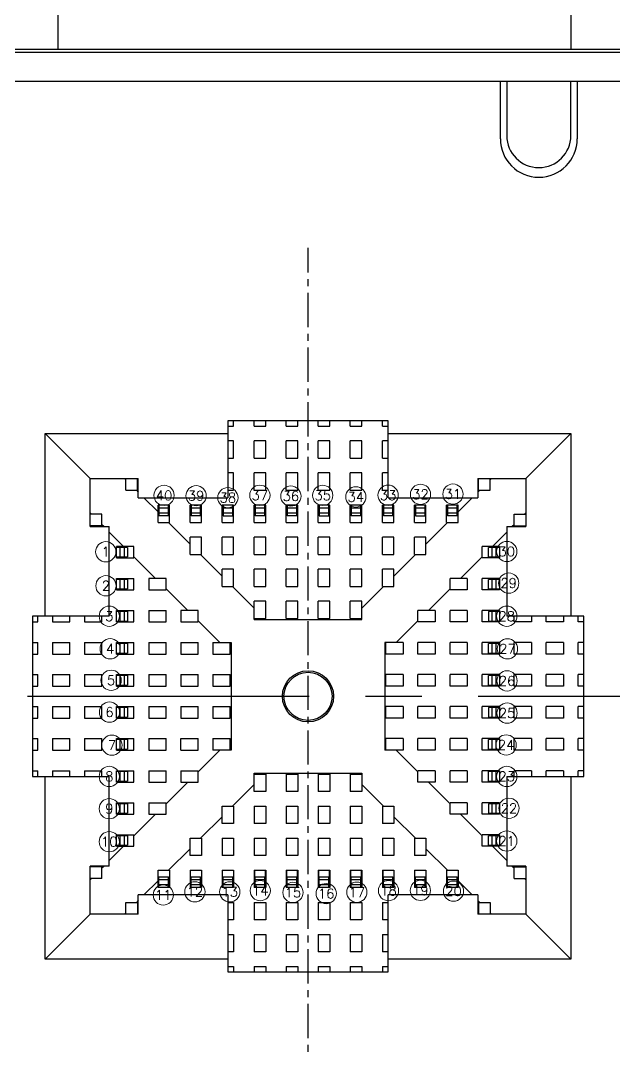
# Model space of a CAD drawing. Header units: millimetres. Extents: x 1756 to 1863, y -828 to -753.
# Drawn here: x 1830.91 to 1840.17, y -784.91 to -768.88 of the extents above; entities that cross this region are included whole.
import ezdxf
from ezdxf.enums import TextEntityAlignment as Align

# ---------------------------------------------------------------- set-up
doc = ezdxf.new("R2010")
doc.units = ezdxf.units.MM
doc.header["$LTSCALE"] = 30.734
doc.linetypes.add('CENTER', pattern=[0.6, 0.375, -0.075, 0.075, -0.075])
doc.layers.get('0').update_dxf_attribs({"linetype": 'CONTINUOUS'})
doc.layers.add('from', color=7, linetype='CONTINUOUS', lineweight=13)
doc.styles.add('TXT', font='txt.shx', dxfattribs={"bigfont": 'gbcbig.shx'})

# ---------------------------------------------------------------- blocks, each defined once
blk = doc.blocks.new('b')
at = {"color": 7, "linetype": 'Continuous'}
for p, q in [((1266.317, -746.058), (1266.317, -744.658)), ((1274.317, -744.658), (1274.317, -746.058)), ((1262.317, -746.058), (1278.317, -746.058)), ((1262.767, -746.108), (1277.867, -746.108)), ((1262.537, -746.558), (1278.097, -746.558)), ((1273.217, -747.458), (1273.217, -746.558)), ((1273.317, -746.558), (1273.317, -747.408)), ((1274.317, -747.408), (1274.317, -746.558)), ((1274.417, -746.558), (1274.417, -747.458))]:
    blk.add_line(p, q, dxfattribs=at)
at = {"color": 1, "linetype": 'CENTER', "ltscale": 0.381}
blk.add_line((1258.817, -756.158), (1279.817, -756.158), dxfattribs=at)
at = {"color": 7, "linetype": 'Continuous'}
for centre, radius in [((1273.817, -747.458), 0.6), ((1273.817, -747.408), 0.5)]:
    blk.add_arc(centre, radius, 180, 360, dxfattribs=at)

msp = doc.modelspace()

# ---------------------------------------------------------------- linework, layer by layer
at = {"color": 1, "linetype": 'CENTER', "ltscale": 0.046281}
msp.add_line((1835.393, -789.026), (1835.393, -772.426), dxfattribs=at)
at = {"color": 7, "linetype": 'Continuous'}
for p, q in [((1836.643, -775.126), (1834.143, -775.126)), ((1834.143, -775.126), (1834.143, -776.326)), ((1834.143, -775.211), (1834.233, -775.211)), ((1834.233, -775.211), (1834.233, -775.126)), ((1834.553, -775.211), (1834.553, -775.126)), ((1834.553, -775.211), (1834.733, -775.211)), ((1834.733, -775.211), (1834.733, -775.126)), ((1835.053, -775.211), (1835.053, -775.126)), ((1835.053, -775.211), (1835.233, -775.211)), ((1835.233, -775.211), (1835.233, -775.126)), ((1835.553, -775.211), (1835.553, -775.126)), ((1835.553, -775.211), (1835.733, -775.211)), ((1835.733, -775.211), (1835.733, -775.126)), ((1836.053, -775.211), (1836.053, -775.126)), ((1836.053, -775.211), (1836.233, -775.211)), ((1836.233, -775.211), (1836.233, -775.126)), ((1836.553, -775.211), (1836.553, -775.126)), ((1836.553, -775.211), (1836.643, -775.211)), ((1836.643, -776.326), (1836.643, -775.126)), ((1831.293, -775.326), (1834.143, -775.326)), ((1831.993, -776.026), (1831.293, -775.326)), ((1831.293, -778.176), (1831.293, -775.326)), ((1836.643, -775.326), (1839.493, -775.326)), ((1838.793, -776.026), (1839.493, -775.326)), ((1839.493, -775.326), (1839.493, -778.176)), ((1834.233, -775.441), (1834.143, -775.441)), ((1834.233, -775.711), (1834.233, -775.441)), ((1834.733, -775.441), (1834.553, -775.441)), ((1834.553, -775.711), (1834.553, -775.441)), ((1834.733, -775.711), (1834.733, -775.441)), ((1835.053, -775.711), (1835.053, -775.441)), ((1835.233, -775.441), (1835.053, -775.441)), ((1835.233, -775.711), (1835.233, -775.441)), ((1835.553, -775.711), (1835.553, -775.441)), ((1835.733, -775.441), (1835.553, -775.441)), ((1835.733, -775.711), (1835.733, -775.441)), ((1836.053, -775.711), (1836.053, -775.441)), ((1836.233, -775.441), (1836.053, -775.441)), ((1836.233, -775.711), (1836.233, -775.441)), ((1836.553, -775.711), (1836.553, -775.441)), ((1836.643, -775.441), (1836.553, -775.441)), ((1834.143, -775.711), (1834.233, -775.711)), ((1834.553, -775.711), (1834.733, -775.711)), ((1835.053, -775.711), (1835.233, -775.711)), ((1835.553, -775.711), (1835.733, -775.711)), ((1836.053, -775.711), (1836.233, -775.711)), ((1836.553, -775.711), (1836.643, -775.711)), ((1831.993, -776.026), (1832.743, -776.026)), ((1831.993, -776.776), (1831.993, -776.026)), ((1832.53, -776.026), (1832.553, -776.049)), ((1832.553, -776.211), (1832.553, -776.026)), ((1832.733, -776.211), (1832.733, -776.026)), ((1832.743, -776.326), (1832.743, -776.026)), ((1834.233, -775.941), (1834.143, -775.941)), ((1834.233, -776.211), (1834.233, -775.941)), ((1834.733, -775.941), (1834.553, -775.941)), ((1834.553, -776.211), (1834.553, -775.941)), ((1834.733, -776.211), (1834.733, -775.941)), ((1835.053, -776.211), (1835.053, -775.941)), ((1835.233, -775.941), (1835.053, -775.941)), ((1835.233, -776.211), (1835.233, -775.941)), ((1835.553, -776.211), (1835.553, -775.941)), ((1835.733, -775.941), (1835.553, -775.941)), ((1835.733, -776.211), (1835.733, -775.941)), ((1836.053, -776.211), (1836.053, -775.941)), ((1836.233, -775.941), (1836.053, -775.941)), ((1836.233, -776.211), (1836.233, -775.941)), ((1836.553, -776.211), (1836.553, -775.941)), ((1836.643, -775.941), (1836.553, -775.941)), ((1838.043, -776.026), (1838.043, -776.326)), ((1838.043, -776.026), (1838.793, -776.026)), ((1838.053, -776.211), (1838.053, -776.026)), ((1838.233, -776.049), (1838.256, -776.026)), ((1838.233, -776.211), (1838.233, -776.026)), ((1838.793, -776.026), (1838.793, -776.776)), ((1832.553, -776.211), (1832.733, -776.211)), ((1832.715, -776.211), (1832.743, -776.239)), ((1834.143, -776.211), (1834.233, -776.211)), ((1834.553, -776.211), (1834.733, -776.211)), ((1835.053, -776.211), (1835.233, -776.211)), ((1835.553, -776.211), (1835.733, -776.211)), ((1836.053, -776.211), (1836.233, -776.211)), ((1836.553, -776.211), (1836.643, -776.211)), ((1838.043, -776.239), (1838.071, -776.211)), ((1838.053, -776.211), (1838.233, -776.211)), ((1832.743, -776.326), (1834.143, -776.326)), ((1832.83, -776.326), (1833.053, -776.549)), ((1836.643, -776.326), (1838.043, -776.326)), ((1837.733, -776.549), (1837.956, -776.326)), ((1833.233, -776.441), (1833.053, -776.441)), ((1833.053, -776.711), (1833.053, -776.441)), ((1833.068, -776.441), (1833.068, -776.612)), ((1833.218, -776.491), (1833.068, -776.491)), ((1833.218, -776.612), (1833.218, -776.441)), ((1833.233, -776.711), (1833.233, -776.441)), ((1833.733, -776.441), (1833.553, -776.441)), ((1833.553, -776.711), (1833.553, -776.441)), ((1833.568, -776.441), (1833.568, -776.612)), ((1833.718, -776.491), (1833.568, -776.491)), ((1833.718, -776.612), (1833.718, -776.441)), ((1833.733, -776.711), (1833.733, -776.441)), ((1834.233, -776.441), (1834.053, -776.441)), ((1834.053, -776.711), (1834.053, -776.441)), ((1834.068, -776.441), (1834.068, -776.612)), ((1834.218, -776.491), (1834.068, -776.491)), ((1834.218, -776.612), (1834.218, -776.441)), ((1834.233, -776.711), (1834.233, -776.441)), ((1834.733, -776.441), (1834.553, -776.441)), ((1834.553, -776.711), (1834.553, -776.441)), ((1834.568, -776.441), (1834.568, -776.612)), ((1834.718, -776.491), (1834.568, -776.491)), ((1834.718, -776.612), (1834.718, -776.441)), ((1834.733, -776.711), (1834.733, -776.441)), ((1835.053, -776.711), (1835.053, -776.441)), ((1835.233, -776.441), (1835.053, -776.441)), ((1835.068, -776.441), (1835.068, -776.612)), ((1835.218, -776.491), (1835.068, -776.491)), ((1835.218, -776.612), (1835.218, -776.441)), ((1835.233, -776.711), (1835.233, -776.441)), ((1835.553, -776.711), (1835.553, -776.441)), ((1835.733, -776.441), (1835.553, -776.441)), ((1835.568, -776.441), (1835.568, -776.612)), ((1835.718, -776.491), (1835.568, -776.491)), ((1835.718, -776.612), (1835.718, -776.441)), ((1835.733, -776.711), (1835.733, -776.441)), ((1836.053, -776.711), (1836.053, -776.441)), ((1836.233, -776.441), (1836.053, -776.441)), ((1836.068, -776.441), (1836.068, -776.612)), ((1836.218, -776.491), (1836.068, -776.491)), ((1836.218, -776.612), (1836.218, -776.441)), ((1836.233, -776.711), (1836.233, -776.441)), ((1836.553, -776.711), (1836.553, -776.441)), ((1836.733, -776.441), (1836.553, -776.441)), ((1836.568, -776.441), (1836.568, -776.612)), ((1836.718, -776.491), (1836.568, -776.491)), ((1836.718, -776.612), (1836.718, -776.441)), ((1836.733, -776.711), (1836.733, -776.441)), ((1837.053, -776.711), (1837.053, -776.441)), ((1837.233, -776.441), (1837.053, -776.441)), ((1837.068, -776.441), (1837.068, -776.612)), ((1837.218, -776.491), (1837.068, -776.491)), ((1837.218, -776.612), (1837.218, -776.441)), ((1837.233, -776.711), (1837.233, -776.441)), ((1837.553, -776.711), (1837.553, -776.441)), ((1837.733, -776.441), (1837.553, -776.441)), ((1837.568, -776.441), (1837.568, -776.612)), ((1837.718, -776.491), (1837.568, -776.491)), ((1837.718, -776.612), (1837.718, -776.441)), ((1837.733, -776.711), (1837.733, -776.441)), ((1832.016, -776.586), (1831.993, -776.564)), ((1832.178, -776.586), (1831.993, -776.586)), ((1832.178, -776.766), (1832.178, -776.586)), ((1833.068, -776.562), (1833.218, -776.562)), ((1833.218, -776.612), (1833.068, -776.612)), ((1833.568, -776.562), (1833.718, -776.562)), ((1833.718, -776.612), (1833.568, -776.612)), ((1834.068, -776.562), (1834.218, -776.562)), ((1834.068, -776.612), (1834.218, -776.612)), ((1834.568, -776.562), (1834.718, -776.562)), ((1834.718, -776.612), (1834.568, -776.612)), ((1835.068, -776.562), (1835.218, -776.562)), ((1835.218, -776.612), (1835.068, -776.612)), ((1835.568, -776.562), (1835.718, -776.562)), ((1835.568, -776.612), (1835.718, -776.612)), ((1836.068, -776.562), (1836.218, -776.562)), ((1836.218, -776.612), (1836.068, -776.612)), ((1836.568, -776.562), (1836.718, -776.562)), ((1836.718, -776.612), (1836.568, -776.612)), ((1837.068, -776.562), (1837.218, -776.562)), ((1837.068, -776.612), (1837.218, -776.612)), ((1837.568, -776.562), (1837.718, -776.562)), ((1837.718, -776.612), (1837.568, -776.612)), ((1838.608, -776.766), (1838.608, -776.586)), ((1838.608, -776.586), (1838.793, -776.586)), ((1838.793, -776.564), (1838.77, -776.586)), ((1832.178, -776.766), (1831.993, -776.766)), ((1831.993, -776.776), (1832.293, -776.776)), ((1832.206, -776.776), (1832.178, -776.749)), ((1832.293, -778.176), (1832.293, -776.776)), ((1833.053, -776.711), (1833.233, -776.711)), ((1833.215, -776.711), (1833.553, -777.049)), ((1833.553, -776.711), (1833.733, -776.711)), ((1834.053, -776.711), (1834.233, -776.711)), ((1834.553, -776.711), (1834.733, -776.711)), ((1835.053, -776.711), (1835.233, -776.711)), ((1835.553, -776.711), (1835.733, -776.711)), ((1836.053, -776.711), (1836.233, -776.711)), ((1836.553, -776.711), (1836.733, -776.711)), ((1837.053, -776.711), (1837.233, -776.711)), ((1837.233, -777.049), (1837.571, -776.711)), ((1837.553, -776.711), (1837.733, -776.711)), ((1838.493, -776.776), (1838.493, -778.176)), ((1838.493, -776.776), (1838.793, -776.776)), ((1838.608, -776.749), (1838.58, -776.776)), ((1838.608, -776.766), (1838.793, -776.766)), ((1832.516, -777.086), (1832.293, -776.864)), ((1833.733, -776.941), (1833.553, -776.941)), ((1833.553, -777.211), (1833.553, -776.941)), ((1833.733, -777.211), (1833.733, -776.941)), ((1834.053, -777.211), (1834.053, -776.941)), ((1834.233, -776.941), (1834.053, -776.941)), ((1834.233, -777.211), (1834.233, -776.941)), ((1834.553, -777.211), (1834.553, -776.941)), ((1834.733, -776.941), (1834.553, -776.941)), ((1834.733, -777.211), (1834.733, -776.941)), ((1835.053, -777.211), (1835.053, -776.941)), ((1835.233, -776.941), (1835.053, -776.941)), ((1835.233, -777.211), (1835.233, -776.941)), ((1835.553, -777.211), (1835.553, -776.941)), ((1835.733, -776.941), (1835.553, -776.941)), ((1835.733, -777.211), (1835.733, -776.941)), ((1836.053, -777.211), (1836.053, -776.941)), ((1836.233, -776.941), (1836.053, -776.941)), ((1836.233, -777.211), (1836.233, -776.941)), ((1836.553, -777.211), (1836.553, -776.941)), ((1836.733, -776.941), (1836.553, -776.941)), ((1836.733, -777.211), (1836.733, -776.941)), ((1837.053, -777.211), (1837.053, -776.941)), ((1837.233, -776.941), (1837.053, -776.941)), ((1837.233, -777.211), (1837.233, -776.941)), ((1838.493, -776.864), (1838.27, -777.086)), ((1832.678, -777.086), (1832.408, -777.086)), ((1832.408, -777.266), (1832.408, -777.086)), ((1832.578, -777.101), (1832.408, -777.101)), ((1832.458, -777.101), (1832.458, -777.251)), ((1832.528, -777.251), (1832.528, -777.101)), ((1832.578, -777.101), (1832.578, -777.251)), ((1832.678, -777.266), (1832.678, -777.086)), ((1838.108, -777.266), (1838.108, -777.086)), ((1838.378, -777.086), (1838.108, -777.086)), ((1838.208, -777.251), (1838.208, -777.101)), ((1838.378, -777.101), (1838.208, -777.101)), ((1838.258, -777.101), (1838.258, -777.251)), ((1838.328, -777.251), (1838.328, -777.101)), ((1838.378, -777.086), (1838.378, -777.266)), ((1832.408, -777.251), (1832.578, -777.251)), ((1832.408, -777.266), (1832.678, -777.266)), ((1833.016, -777.586), (1832.678, -777.249)), ((1833.553, -777.211), (1833.733, -777.211)), ((1833.715, -777.211), (1834.053, -777.549)), ((1834.053, -777.211), (1834.233, -777.211)), ((1834.553, -777.211), (1834.733, -777.211)), ((1835.053, -777.211), (1835.233, -777.211)), ((1835.553, -777.211), (1835.733, -777.211)), ((1836.053, -777.211), (1836.233, -777.211)), ((1836.553, -777.211), (1836.733, -777.211)), ((1836.733, -777.549), (1837.071, -777.211)), ((1837.053, -777.211), (1837.233, -777.211)), ((1838.108, -777.249), (1837.77, -777.586)), ((1838.378, -777.266), (1838.108, -777.266)), ((1838.208, -777.251), (1838.378, -777.251)), ((1834.053, -777.711), (1834.053, -777.441)), ((1834.233, -777.441), (1834.053, -777.441)), ((1834.233, -777.711), (1834.233, -777.441)), ((1834.553, -777.711), (1834.553, -777.441)), ((1834.733, -777.441), (1834.553, -777.441)), ((1834.733, -777.711), (1834.733, -777.441)), ((1835.053, -777.711), (1835.053, -777.441)), ((1835.233, -777.441), (1835.053, -777.441)), ((1835.233, -777.711), (1835.233, -777.441)), ((1835.553, -777.711), (1835.553, -777.441)), ((1835.733, -777.441), (1835.553, -777.441)), ((1835.733, -777.711), (1835.733, -777.441)), ((1836.053, -777.711), (1836.053, -777.441)), ((1836.233, -777.441), (1836.053, -777.441)), ((1836.233, -777.711), (1836.233, -777.441)), ((1836.553, -777.711), (1836.553, -777.441)), ((1836.733, -777.441), (1836.553, -777.441)), ((1836.733, -777.711), (1836.733, -777.441)), ((1832.408, -777.586), (1832.678, -777.586)), ((1832.408, -777.766), (1832.408, -777.586)), ((1832.578, -777.601), (1832.408, -777.601)), ((1832.458, -777.601), (1832.458, -777.751)), ((1832.528, -777.751), (1832.528, -777.601)), ((1832.578, -777.601), (1832.578, -777.751)), ((1832.678, -777.766), (1832.678, -777.586)), ((1833.178, -777.586), (1832.908, -777.586)), ((1832.908, -777.586), (1832.908, -777.766)), ((1833.178, -777.766), (1833.178, -777.586)), ((1837.608, -777.766), (1837.608, -777.586)), ((1837.878, -777.586), (1837.608, -777.586)), ((1837.878, -777.586), (1837.878, -777.766)), ((1838.108, -777.766), (1838.108, -777.586)), ((1838.378, -777.586), (1838.108, -777.586)), ((1838.208, -777.751), (1838.208, -777.601)), ((1838.378, -777.601), (1838.208, -777.601)), ((1838.258, -777.601), (1838.258, -777.751)), ((1838.328, -777.751), (1838.328, -777.601)), ((1838.378, -777.586), (1838.378, -777.766)), ((1832.408, -777.751), (1832.578, -777.751)), ((1832.408, -777.766), (1832.678, -777.766)), ((1832.908, -777.766), (1833.178, -777.766)), ((1833.516, -778.086), (1833.178, -777.749)), ((1834.053, -777.711), (1834.233, -777.711)), ((1834.215, -777.711), (1834.553, -778.049)), ((1834.553, -777.711), (1834.733, -777.711)), ((1835.053, -777.711), (1835.233, -777.711)), ((1835.553, -777.711), (1835.733, -777.711)), ((1836.053, -777.711), (1836.233, -777.711)), ((1836.233, -778.049), (1836.571, -777.711)), ((1836.553, -777.711), (1836.733, -777.711)), ((1837.608, -777.749), (1837.27, -778.086)), ((1837.878, -777.766), (1837.608, -777.766)), ((1838.378, -777.766), (1838.108, -777.766)), ((1838.208, -777.751), (1838.378, -777.751)), ((1834.553, -778.226), (1834.553, -777.941)), ((1834.733, -777.941), (1834.553, -777.941)), ((1834.733, -778.211), (1834.733, -777.941)), ((1835.053, -778.211), (1835.053, -777.941)), ((1835.233, -777.941), (1835.053, -777.941)), ((1835.233, -778.211), (1835.233, -777.941)), ((1835.553, -778.211), (1835.553, -777.941)), ((1835.733, -777.941), (1835.553, -777.941)), ((1835.733, -778.211), (1835.733, -777.941)), ((1836.053, -778.211), (1836.053, -777.941)), ((1836.233, -777.941), (1836.053, -777.941)), ((1836.233, -778.226), (1836.233, -777.941)), ((1832.408, -778.266), (1832.408, -778.086)), ((1832.408, -778.086), (1832.678, -778.086)), ((1832.578, -778.101), (1832.408, -778.101)), ((1832.458, -778.101), (1832.458, -778.251)), ((1832.528, -778.251), (1832.528, -778.101)), ((1832.578, -778.101), (1832.578, -778.251)), ((1832.678, -778.266), (1832.678, -778.086)), ((1832.908, -778.086), (1832.908, -778.266)), ((1832.908, -778.086), (1833.178, -778.086)), ((1833.178, -778.266), (1833.178, -778.086)), ((1833.408, -778.086), (1833.408, -778.266)), ((1833.678, -778.086), (1833.408, -778.086)), ((1833.678, -778.266), (1833.678, -778.086)), ((1837.108, -778.266), (1837.108, -778.086)), ((1837.378, -778.086), (1837.108, -778.086)), ((1837.378, -778.086), (1837.378, -778.266)), ((1837.608, -778.266), (1837.608, -778.086)), ((1837.878, -778.086), (1837.608, -778.086)), ((1837.878, -778.086), (1837.878, -778.266)), ((1838.108, -778.266), (1838.108, -778.086)), ((1838.378, -778.086), (1838.108, -778.086)), ((1838.208, -778.101), (1838.208, -778.251)), ((1838.378, -778.101), (1838.208, -778.101)), ((1838.258, -778.101), (1838.258, -778.251)), ((1838.328, -778.251), (1838.328, -778.101)), ((1838.378, -778.086), (1838.378, -778.266)), ((1832.293, -778.176), (1831.093, -778.176)), ((1831.093, -778.176), (1831.093, -780.676)), ((1831.093, -778.266), (1831.178, -778.266)), ((1831.178, -778.266), (1831.178, -778.176)), ((1831.408, -778.176), (1831.408, -778.266)), ((1831.408, -778.266), (1831.678, -778.266)), ((1831.678, -778.266), (1831.678, -778.176)), ((1831.908, -778.176), (1831.908, -778.266)), ((1831.908, -778.266), (1832.178, -778.266)), ((1832.178, -778.266), (1832.178, -778.176)), ((1832.408, -778.251), (1832.578, -778.251)), ((1832.408, -778.266), (1832.678, -778.266)), ((1832.908, -778.266), (1833.178, -778.266)), ((1833.408, -778.266), (1833.678, -778.266)), ((1834.016, -778.586), (1833.678, -778.249)), ((1834.553, -778.211), (1834.733, -778.211)), ((1834.553, -778.226), (1836.233, -778.226)), ((1835.053, -778.211), (1835.233, -778.211)), ((1835.553, -778.211), (1835.733, -778.211)), ((1836.053, -778.211), (1836.233, -778.211)), ((1837.108, -778.249), (1836.77, -778.586)), ((1837.378, -778.266), (1837.108, -778.266)), ((1837.878, -778.266), (1837.608, -778.266)), ((1838.378, -778.266), (1838.108, -778.266)), ((1838.208, -778.251), (1838.378, -778.251)), ((1839.693, -778.176), (1838.493, -778.176)), ((1838.608, -778.266), (1838.608, -778.176)), ((1838.878, -778.266), (1838.608, -778.266)), ((1838.878, -778.176), (1838.878, -778.266)), ((1839.108, -778.266), (1839.108, -778.176)), ((1839.378, -778.266), (1839.108, -778.266)), ((1839.378, -778.176), (1839.378, -778.266)), ((1839.608, -778.266), (1839.608, -778.176)), ((1839.693, -778.266), (1839.608, -778.266)), ((1839.693, -780.676), (1839.693, -778.176)), ((1831.093, -778.586), (1831.178, -778.586)), ((1831.178, -778.766), (1831.178, -778.586)), ((1831.408, -778.586), (1831.678, -778.586)), ((1831.408, -778.586), (1831.408, -778.766)), ((1831.678, -778.766), (1831.678, -778.586)), ((1831.908, -778.586), (1832.178, -778.586)), ((1831.908, -778.586), (1831.908, -778.766)), ((1832.178, -778.766), (1832.178, -778.586)), ((1832.408, -778.766), (1832.408, -778.586)), ((1832.408, -778.586), (1832.678, -778.586)), ((1832.578, -778.601), (1832.408, -778.601)), ((1832.458, -778.601), (1832.458, -778.751)), ((1832.528, -778.751), (1832.528, -778.601)), ((1832.578, -778.601), (1832.578, -778.751)), ((1832.678, -778.766), (1832.678, -778.586)), ((1832.908, -778.586), (1832.908, -778.766)), ((1832.908, -778.586), (1833.178, -778.586)), ((1833.178, -778.766), (1833.178, -778.586)), ((1833.408, -778.586), (1833.408, -778.766)), ((1833.408, -778.586), (1833.678, -778.586)), ((1833.678, -778.766), (1833.678, -778.586)), ((1833.908, -778.586), (1833.908, -778.766)), ((1833.908, -778.586), (1834.193, -778.586)), ((1834.178, -778.766), (1834.178, -778.586)), ((1834.193, -778.586), (1834.193, -780.266)), ((1836.593, -778.586), (1836.593, -780.266)), ((1836.878, -778.586), (1836.593, -778.586)), ((1836.608, -778.766), (1836.608, -778.586)), ((1836.878, -778.586), (1836.878, -778.766)), ((1837.108, -778.766), (1837.108, -778.586)), ((1837.378, -778.586), (1837.108, -778.586)), ((1837.378, -778.586), (1837.378, -778.766)), ((1837.608, -778.766), (1837.608, -778.586)), ((1837.878, -778.586), (1837.608, -778.586)), ((1837.878, -778.586), (1837.878, -778.766)), ((1838.108, -778.766), (1838.108, -778.586)), ((1838.378, -778.586), (1838.108, -778.586)), ((1838.208, -778.751), (1838.208, -778.601)), ((1838.378, -778.601), (1838.208, -778.601)), ((1838.258, -778.601), (1838.258, -778.751)), ((1838.328, -778.751), (1838.328, -778.601)), ((1838.378, -778.586), (1838.378, -778.766)), ((1838.608, -778.766), (1838.608, -778.586)), ((1838.878, -778.586), (1838.608, -778.586)), ((1838.878, -778.586), (1838.878, -778.766)), ((1839.108, -778.766), (1839.108, -778.586)), ((1839.378, -778.586), (1839.108, -778.586)), ((1839.378, -778.586), (1839.378, -778.766)), ((1839.608, -778.766), (1839.608, -778.586)), ((1839.693, -778.586), (1839.608, -778.586)), ((1831.093, -778.766), (1831.178, -778.766)), ((1831.408, -778.766), (1831.678, -778.766)), ((1831.908, -778.766), (1832.178, -778.766)), ((1832.408, -778.751), (1832.578, -778.751)), ((1832.408, -778.766), (1832.678, -778.766)), ((1832.908, -778.766), (1833.178, -778.766)), ((1833.408, -778.766), (1833.678, -778.766)), ((1833.908, -778.766), (1834.178, -778.766)), ((1836.878, -778.766), (1836.608, -778.766)), ((1837.378, -778.766), (1837.108, -778.766)), ((1837.878, -778.766), (1837.608, -778.766)), ((1838.378, -778.766), (1838.108, -778.766)), ((1838.208, -778.751), (1838.378, -778.751)), ((1838.878, -778.766), (1838.608, -778.766)), ((1839.378, -778.766), (1839.108, -778.766)), ((1839.693, -778.766), (1839.608, -778.766)), ((1831.093, -779.086), (1831.178, -779.086)), ((1831.178, -779.266), (1831.178, -779.086)), ((1831.408, -779.086), (1831.678, -779.086)), ((1831.408, -779.086), (1831.408, -779.266)), ((1831.678, -779.266), (1831.678, -779.086)), ((1831.908, -779.086), (1832.178, -779.086)), ((1831.908, -779.086), (1831.908, -779.266)), ((1832.178, -779.266), (1832.178, -779.086)), ((1832.408, -779.266), (1832.408, -779.086)), ((1832.408, -779.086), (1832.678, -779.086)), ((1832.678, -779.266), (1832.678, -779.086)), ((1832.908, -779.086), (1832.908, -779.266)), ((1832.908, -779.086), (1833.178, -779.086)), ((1833.178, -779.266), (1833.178, -779.086)), ((1833.408, -779.086), (1833.408, -779.266)), ((1833.408, -779.086), (1833.678, -779.086)), ((1833.678, -779.266), (1833.678, -779.086)), ((1833.908, -779.086), (1833.908, -779.266)), ((1833.908, -779.086), (1834.178, -779.086)), ((1834.178, -779.266), (1834.178, -779.086)), ((1836.608, -779.266), (1836.608, -779.086)), ((1836.878, -779.086), (1836.608, -779.086)), ((1836.878, -779.086), (1836.878, -779.266)), ((1837.108, -779.266), (1837.108, -779.086)), ((1837.378, -779.086), (1837.108, -779.086)), ((1837.378, -779.086), (1837.378, -779.266)), ((1837.608, -779.266), (1837.608, -779.086)), ((1837.878, -779.086), (1837.608, -779.086)), ((1837.878, -779.086), (1837.878, -779.266)), ((1838.108, -779.266), (1838.108, -779.086)), ((1838.378, -779.086), (1838.108, -779.086)), ((1838.378, -779.086), (1838.378, -779.266)), ((1838.608, -779.266), (1838.608, -779.086)), ((1838.878, -779.086), (1838.608, -779.086)), ((1838.878, -779.086), (1838.878, -779.266)), ((1839.108, -779.266), (1839.108, -779.086)), ((1839.378, -779.086), (1839.108, -779.086)), ((1839.378, -779.086), (1839.378, -779.266)), ((1839.608, -779.266), (1839.608, -779.086)), ((1839.693, -779.086), (1839.608, -779.086)), ((1832.578, -779.101), (1832.408, -779.101)), ((1832.408, -779.251), (1832.578, -779.251)), ((1832.458, -779.101), (1832.458, -779.251)), ((1832.528, -779.251), (1832.528, -779.101)), ((1832.578, -779.101), (1832.578, -779.251)), ((1838.208, -779.251), (1838.208, -779.101)), ((1838.378, -779.101), (1838.208, -779.101)), ((1838.208, -779.251), (1838.378, -779.251)), ((1838.258, -779.101), (1838.258, -779.251)), ((1838.328, -779.251), (1838.328, -779.101)), ((1831.093, -779.266), (1831.178, -779.266)), ((1831.408, -779.266), (1831.678, -779.266)), ((1831.908, -779.266), (1832.178, -779.266)), ((1832.408, -779.266), (1832.678, -779.266)), ((1832.908, -779.266), (1833.178, -779.266)), ((1833.408, -779.266), (1833.678, -779.266)), ((1833.908, -779.266), (1834.178, -779.266)), ((1836.878, -779.266), (1836.608, -779.266)), ((1837.378, -779.266), (1837.108, -779.266)), ((1837.878, -779.266), (1837.608, -779.266)), ((1838.378, -779.266), (1838.108, -779.266)), ((1838.878, -779.266), (1838.608, -779.266)), ((1839.378, -779.266), (1839.108, -779.266)), ((1839.693, -779.266), (1839.608, -779.266)), ((1831.093, -779.586), (1831.178, -779.586)), ((1831.178, -779.766), (1831.178, -779.586)), ((1831.408, -779.586), (1831.408, -779.766)), ((1831.408, -779.586), (1831.678, -779.586)), ((1831.678, -779.766), (1831.678, -779.586)), ((1831.908, -779.586), (1831.908, -779.766)), ((1831.908, -779.586), (1832.178, -779.586)), ((1832.178, -779.766), (1832.178, -779.586)), ((1832.408, -779.766), (1832.408, -779.586)), ((1832.408, -779.586), (1832.678, -779.586)), ((1832.578, -779.601), (1832.408, -779.601)), ((1832.458, -779.601), (1832.458, -779.751)), ((1832.528, -779.751), (1832.528, -779.601)), ((1832.578, -779.601), (1832.578, -779.751)), ((1832.678, -779.766), (1832.678, -779.586)), ((1832.908, -779.586), (1832.908, -779.766)), ((1832.908, -779.586), (1833.178, -779.586)), ((1833.178, -779.766), (1833.178, -779.586)), ((1833.408, -779.586), (1833.408, -779.766)), ((1833.408, -779.586), (1833.678, -779.586)), ((1833.678, -779.766), (1833.678, -779.586)), ((1833.908, -779.586), (1833.908, -779.766)), ((1833.908, -779.586), (1834.178, -779.586)), ((1834.178, -779.766), (1834.178, -779.586)), ((1836.608, -779.766), (1836.608, -779.586)), ((1836.878, -779.586), (1836.608, -779.586)), ((1836.878, -779.586), (1836.878, -779.766)), ((1837.108, -779.766), (1837.108, -779.586)), ((1837.378, -779.586), (1837.108, -779.586)), ((1837.378, -779.586), (1837.378, -779.766)), ((1837.608, -779.766), (1837.608, -779.586)), ((1837.878, -779.586), (1837.608, -779.586)), ((1837.878, -779.586), (1837.878, -779.766)), ((1838.108, -779.766), (1838.108, -779.586)), ((1838.378, -779.586), (1838.108, -779.586)), ((1838.208, -779.601), (1838.208, -779.751)), ((1838.378, -779.601), (1838.208, -779.601)), ((1838.258, -779.601), (1838.258, -779.751)), ((1838.328, -779.751), (1838.328, -779.601)), ((1838.378, -779.586), (1838.378, -779.766)), ((1838.608, -779.766), (1838.608, -779.586)), ((1838.878, -779.586), (1838.608, -779.586)), ((1838.878, -779.586), (1838.878, -779.766)), ((1839.108, -779.766), (1839.108, -779.586)), ((1839.378, -779.586), (1839.108, -779.586)), ((1839.378, -779.586), (1839.378, -779.766)), ((1839.608, -779.766), (1839.608, -779.586)), ((1839.693, -779.586), (1839.608, -779.586)), ((1831.093, -779.766), (1831.178, -779.766)), ((1831.408, -779.766), (1831.678, -779.766)), ((1831.908, -779.766), (1832.178, -779.766)), ((1832.408, -779.751), (1832.578, -779.751)), ((1832.408, -779.766), (1832.678, -779.766)), ((1832.908, -779.766), (1833.178, -779.766)), ((1833.408, -779.766), (1833.678, -779.766)), ((1833.908, -779.766), (1834.178, -779.766)), ((1836.878, -779.766), (1836.608, -779.766)), ((1837.378, -779.766), (1837.108, -779.766)), ((1837.878, -779.766), (1837.608, -779.766)), ((1838.378, -779.766), (1838.108, -779.766)), ((1838.208, -779.751), (1838.378, -779.751)), ((1838.878, -779.766), (1838.608, -779.766)), ((1839.378, -779.766), (1839.108, -779.766)), ((1839.693, -779.766), (1839.608, -779.766)), ((1831.093, -780.086), (1831.178, -780.086)), ((1831.178, -780.266), (1831.178, -780.086)), ((1831.408, -780.086), (1831.408, -780.266)), ((1831.408, -780.086), (1831.678, -780.086)), ((1831.678, -780.266), (1831.678, -780.086)), ((1831.908, -780.086), (1831.908, -780.266)), ((1831.908, -780.086), (1832.178, -780.086)), ((1832.178, -780.266), (1832.178, -780.086)), ((1832.408, -780.266), (1832.408, -780.086)), ((1832.408, -780.086), (1832.678, -780.086)), ((1832.578, -780.101), (1832.408, -780.101)), ((1832.458, -780.101), (1832.458, -780.251)), ((1832.528, -780.251), (1832.528, -780.101)), ((1832.578, -780.101), (1832.578, -780.251)), ((1832.678, -780.266), (1832.678, -780.086)), ((1832.908, -780.086), (1832.908, -780.266)), ((1832.908, -780.086), (1833.178, -780.086)), ((1833.178, -780.266), (1833.178, -780.086)), ((1833.408, -780.266), (1833.408, -780.086)), ((1833.408, -780.086), (1833.678, -780.086)), ((1833.678, -780.266), (1833.678, -780.086)), ((1833.908, -780.086), (1833.908, -780.266)), ((1833.908, -780.086), (1834.178, -780.086)), ((1834.178, -780.266), (1834.178, -780.086)), ((1836.608, -780.266), (1836.608, -780.086)), ((1836.878, -780.086), (1836.608, -780.086)), ((1836.878, -780.086), (1836.878, -780.266)), ((1837.108, -780.266), (1837.108, -780.086)), ((1837.378, -780.086), (1837.108, -780.086)), ((1837.378, -780.086), (1837.378, -780.266)), ((1837.608, -780.266), (1837.608, -780.086)), ((1837.878, -780.086), (1837.608, -780.086)), ((1837.878, -780.086), (1837.878, -780.266)), ((1838.108, -780.266), (1838.108, -780.086)), ((1838.378, -780.086), (1838.108, -780.086)), ((1838.208, -780.251), (1838.208, -780.101)), ((1838.378, -780.101), (1838.208, -780.101)), ((1838.258, -780.101), (1838.258, -780.251)), ((1838.328, -780.251), (1838.328, -780.101)), ((1838.378, -780.086), (1838.378, -780.266)), ((1838.608, -780.266), (1838.608, -780.086)), ((1838.878, -780.086), (1838.608, -780.086)), ((1838.878, -780.086), (1838.878, -780.266)), ((1839.108, -780.266), (1839.108, -780.086)), ((1839.378, -780.086), (1839.108, -780.086)), ((1839.378, -780.086), (1839.378, -780.266)), ((1839.608, -780.266), (1839.608, -780.086)), ((1839.693, -780.086), (1839.608, -780.086)), ((1831.093, -780.266), (1831.178, -780.266)), ((1831.408, -780.266), (1831.678, -780.266)), ((1831.908, -780.266), (1832.178, -780.266)), ((1832.408, -780.251), (1832.578, -780.251)), ((1832.408, -780.266), (1832.678, -780.266)), ((1832.908, -780.266), (1833.178, -780.266)), ((1833.408, -780.266), (1833.678, -780.266)), ((1833.678, -780.604), (1834.016, -780.266)), ((1834.193, -780.266), (1833.908, -780.266)), ((1836.878, -780.266), (1836.593, -780.266)), ((1836.77, -780.266), (1837.108, -780.604)), ((1837.378, -780.266), (1837.108, -780.266)), ((1837.878, -780.266), (1837.608, -780.266)), ((1838.378, -780.266), (1838.108, -780.266)), ((1838.208, -780.251), (1838.378, -780.251)), ((1838.878, -780.266), (1838.608, -780.266)), ((1839.378, -780.266), (1839.108, -780.266)), ((1839.693, -780.266), (1839.608, -780.266)), ((1831.093, -780.586), (1831.178, -780.586)), ((1831.093, -780.676), (1832.293, -780.676)), ((1831.178, -780.676), (1831.178, -780.586)), ((1831.293, -783.526), (1831.293, -780.676)), ((1831.408, -780.586), (1831.408, -780.676)), ((1831.408, -780.586), (1831.678, -780.586)), ((1831.678, -780.676), (1831.678, -780.586)), ((1831.908, -780.586), (1831.908, -780.676)), ((1831.908, -780.586), (1832.178, -780.586)), ((1832.178, -780.676), (1832.178, -780.586)), ((1832.293, -782.076), (1832.293, -780.676)), ((1832.408, -780.766), (1832.408, -780.586)), ((1832.408, -780.586), (1832.678, -780.586)), ((1832.578, -780.601), (1832.408, -780.601)), ((1832.458, -780.601), (1832.458, -780.751)), ((1832.528, -780.751), (1832.528, -780.601)), ((1832.578, -780.601), (1832.578, -780.751)), ((1832.678, -780.766), (1832.678, -780.586)), ((1832.908, -780.586), (1832.908, -780.766)), ((1832.908, -780.586), (1833.178, -780.586)), ((1833.178, -780.766), (1833.178, -780.586)), ((1833.408, -780.586), (1833.408, -780.766)), ((1833.408, -780.586), (1833.678, -780.586)), ((1833.678, -780.766), (1833.678, -780.586)), ((1834.553, -780.911), (1834.553, -780.626)), ((1834.553, -780.626), (1836.233, -780.626)), ((1834.553, -780.641), (1834.733, -780.641)), ((1834.733, -780.641), (1834.733, -780.911)), ((1835.053, -780.641), (1835.053, -780.911)), ((1835.053, -780.641), (1835.233, -780.641)), ((1835.233, -780.641), (1835.233, -780.911)), ((1835.553, -780.641), (1835.553, -780.911)), ((1835.553, -780.641), (1835.733, -780.641)), ((1835.733, -780.641), (1835.733, -780.911)), ((1836.053, -780.641), (1836.053, -780.911)), ((1836.053, -780.641), (1836.233, -780.641)), ((1836.233, -780.626), (1836.233, -780.911)), ((1837.108, -780.766), (1837.108, -780.586)), ((1837.378, -780.586), (1837.108, -780.586)), ((1837.378, -780.586), (1837.378, -780.766)), ((1837.608, -780.766), (1837.608, -780.586)), ((1837.878, -780.586), (1837.608, -780.586)), ((1837.716, -780.591), (1837.716, -780.586)), ((1837.878, -780.591), (1837.716, -780.591)), ((1837.793, -780.591), (1837.793, -780.586)), ((1837.878, -780.586), (1837.878, -780.766)), ((1838.108, -780.766), (1838.108, -780.586)), ((1838.378, -780.586), (1838.108, -780.586)), ((1838.208, -780.751), (1838.208, -780.601)), ((1838.378, -780.601), (1838.208, -780.601)), ((1838.258, -780.601), (1838.258, -780.751)), ((1838.328, -780.751), (1838.328, -780.601)), ((1838.378, -780.586), (1838.378, -780.766)), ((1838.493, -780.676), (1838.493, -782.076)), ((1838.493, -780.676), (1839.693, -780.676)), ((1838.608, -780.676), (1838.608, -780.586)), ((1838.878, -780.586), (1838.608, -780.586)), ((1838.878, -780.586), (1838.878, -780.676)), ((1839.108, -780.676), (1839.108, -780.586)), ((1839.378, -780.586), (1839.108, -780.586)), ((1839.378, -780.586), (1839.378, -780.676)), ((1839.493, -780.676), (1839.493, -783.526)), ((1839.608, -780.676), (1839.608, -780.586)), ((1839.693, -780.586), (1839.608, -780.586)), ((1832.408, -780.751), (1832.578, -780.751)), ((1832.408, -780.766), (1832.678, -780.766)), ((1832.908, -780.766), (1833.178, -780.766)), ((1833.178, -781.104), (1833.516, -780.766)), ((1833.408, -780.766), (1833.678, -780.766)), ((1834.553, -780.804), (1834.215, -781.141)), ((1836.571, -781.141), (1836.233, -780.804)), ((1837.378, -780.766), (1837.108, -780.766)), ((1837.27, -780.766), (1837.608, -781.104)), ((1837.878, -780.766), (1837.608, -780.766)), ((1838.378, -780.766), (1838.108, -780.766)), ((1838.208, -780.751), (1838.378, -780.751)), ((1834.733, -780.911), (1834.553, -780.911)), ((1835.233, -780.911), (1835.053, -780.911)), ((1835.733, -780.911), (1835.553, -780.911)), ((1836.233, -780.911), (1836.053, -780.911)), ((1832.408, -781.266), (1832.408, -781.086)), ((1832.408, -781.086), (1832.678, -781.086)), ((1832.578, -781.101), (1832.408, -781.101)), ((1832.458, -781.101), (1832.458, -781.251)), ((1832.528, -781.251), (1832.528, -781.101)), ((1832.578, -781.101), (1832.578, -781.251)), ((1832.678, -781.266), (1832.678, -781.086)), ((1832.908, -781.086), (1832.908, -781.266)), ((1832.908, -781.086), (1833.178, -781.086)), ((1833.178, -781.266), (1833.178, -781.086)), ((1834.053, -781.411), (1834.053, -781.141)), ((1834.053, -781.141), (1834.233, -781.141)), ((1834.233, -781.141), (1834.233, -781.411)), ((1834.553, -781.141), (1834.553, -781.411)), ((1834.553, -781.141), (1834.733, -781.141)), ((1834.733, -781.141), (1834.733, -781.411)), ((1835.053, -781.141), (1835.053, -781.411)), ((1835.053, -781.141), (1835.233, -781.141)), ((1835.233, -781.141), (1835.233, -781.411)), ((1835.553, -781.141), (1835.553, -781.411)), ((1835.553, -781.141), (1835.733, -781.141)), ((1835.733, -781.141), (1835.733, -781.411)), ((1836.053, -781.141), (1836.053, -781.411)), ((1836.053, -781.141), (1836.233, -781.141)), ((1836.233, -781.141), (1836.233, -781.411)), ((1836.553, -781.141), (1836.553, -781.411)), ((1836.553, -781.141), (1836.733, -781.141)), ((1836.733, -781.141), (1836.733, -781.411)), ((1837.608, -781.266), (1837.608, -781.086)), ((1837.878, -781.086), (1837.608, -781.086)), ((1837.878, -781.086), (1837.878, -781.266)), ((1838.108, -781.266), (1838.108, -781.086)), ((1838.378, -781.086), (1838.108, -781.086)), ((1838.208, -781.101), (1838.208, -781.251)), ((1838.378, -781.101), (1838.208, -781.101)), ((1838.258, -781.101), (1838.258, -781.251)), ((1838.328, -781.251), (1838.328, -781.101)), ((1838.378, -781.086), (1838.378, -781.266)), ((1832.408, -781.251), (1832.578, -781.251)), ((1832.408, -781.266), (1832.678, -781.266)), ((1832.678, -781.604), (1833.016, -781.266)), ((1832.908, -781.266), (1833.178, -781.266)), ((1834.053, -781.304), (1833.715, -781.641)), ((1837.071, -781.641), (1836.733, -781.304)), ((1837.878, -781.266), (1837.608, -781.266)), ((1837.77, -781.266), (1838.108, -781.604)), ((1838.378, -781.266), (1838.108, -781.266)), ((1838.208, -781.251), (1838.378, -781.251)), ((1834.233, -781.411), (1834.053, -781.411)), ((1834.733, -781.411), (1834.553, -781.411)), ((1835.233, -781.411), (1835.053, -781.411)), ((1835.733, -781.411), (1835.553, -781.411)), ((1836.233, -781.411), (1836.053, -781.411)), ((1836.733, -781.411), (1836.553, -781.411)), ((1832.408, -781.766), (1832.408, -781.586)), ((1832.408, -781.586), (1832.678, -781.586)), ((1832.578, -781.601), (1832.408, -781.601)), ((1832.458, -781.601), (1832.458, -781.751)), ((1832.528, -781.751), (1832.528, -781.601)), ((1832.578, -781.601), (1832.578, -781.751)), ((1832.678, -781.766), (1832.678, -781.586)), ((1833.553, -781.911), (1833.553, -781.641)), ((1833.553, -781.641), (1833.733, -781.641)), ((1833.733, -781.641), (1833.733, -781.911)), ((1834.053, -781.641), (1834.053, -781.911)), ((1834.053, -781.641), (1834.233, -781.641)), ((1834.233, -781.641), (1834.233, -781.911)), ((1834.553, -781.641), (1834.553, -781.911)), ((1834.553, -781.641), (1834.733, -781.641)), ((1834.733, -781.641), (1834.733, -781.911)), ((1835.053, -781.641), (1835.053, -781.911)), ((1835.053, -781.641), (1835.233, -781.641)), ((1835.233, -781.641), (1835.233, -781.911)), ((1835.553, -781.641), (1835.553, -781.911)), ((1835.553, -781.641), (1835.733, -781.641)), ((1835.733, -781.641), (1835.733, -781.911)), ((1836.053, -781.641), (1836.053, -781.911)), ((1836.053, -781.641), (1836.233, -781.641)), ((1836.233, -781.641), (1836.233, -781.911)), ((1836.553, -781.641), (1836.553, -781.911)), ((1836.553, -781.641), (1836.733, -781.641)), ((1836.733, -781.641), (1836.733, -781.911)), ((1837.053, -781.641), (1837.053, -781.911)), ((1837.053, -781.641), (1837.233, -781.641)), ((1837.233, -781.641), (1837.233, -781.911)), ((1838.108, -781.766), (1838.108, -781.586)), ((1838.378, -781.586), (1838.108, -781.586)), ((1838.208, -781.751), (1838.208, -781.601)), ((1838.378, -781.601), (1838.208, -781.601)), ((1838.258, -781.601), (1838.258, -781.751)), ((1838.328, -781.751), (1838.328, -781.601)), ((1838.378, -781.586), (1838.378, -781.766)), ((1832.293, -781.989), (1832.516, -781.766)), ((1832.408, -781.751), (1832.578, -781.751)), ((1832.408, -781.766), (1832.678, -781.766)), ((1833.553, -781.804), (1833.215, -782.141)), ((1837.571, -782.141), (1837.233, -781.804)), ((1838.378, -781.766), (1838.108, -781.766)), ((1838.208, -781.751), (1838.378, -781.751)), ((1838.27, -781.766), (1838.493, -781.989)), ((1833.733, -781.911), (1833.553, -781.911)), ((1834.233, -781.911), (1834.053, -781.911)), ((1834.733, -781.911), (1834.553, -781.911)), ((1835.233, -781.911), (1835.053, -781.911)), ((1835.733, -781.911), (1835.553, -781.911)), ((1836.233, -781.911), (1836.053, -781.911)), ((1836.733, -781.911), (1836.553, -781.911)), ((1837.233, -781.911), (1837.053, -781.911)), ((1831.993, -782.826), (1831.993, -782.076)), ((1832.293, -782.076), (1831.993, -782.076)), ((1832.178, -782.086), (1831.993, -782.086)), ((1832.178, -782.104), (1832.206, -782.076)), ((1832.178, -782.266), (1832.178, -782.086)), ((1838.793, -782.076), (1838.493, -782.076)), ((1838.58, -782.076), (1838.608, -782.104)), ((1838.608, -782.266), (1838.608, -782.086)), ((1838.608, -782.086), (1838.793, -782.086)), ((1838.793, -782.076), (1838.793, -782.826)), ((1831.993, -782.289), (1832.016, -782.266)), ((1832.178, -782.266), (1831.993, -782.266)), ((1833.053, -782.411), (1833.053, -782.141)), ((1833.053, -782.141), (1833.233, -782.141)), ((1833.068, -782.411), (1833.068, -782.241)), ((1833.068, -782.241), (1833.218, -782.241)), ((1833.218, -782.291), (1833.068, -782.291)), ((1833.218, -782.411), (1833.218, -782.241)), ((1833.233, -782.141), (1833.233, -782.411)), ((1833.553, -782.141), (1833.553, -782.411)), ((1833.553, -782.141), (1833.733, -782.141)), ((1833.568, -782.411), (1833.568, -782.241)), ((1833.568, -782.241), (1833.718, -782.241)), ((1833.718, -782.291), (1833.568, -782.291)), ((1833.718, -782.411), (1833.718, -782.241)), ((1833.733, -782.141), (1833.733, -782.411)), ((1834.053, -782.141), (1834.053, -782.411)), ((1834.053, -782.141), (1834.233, -782.141)), ((1834.068, -782.411), (1834.068, -782.241)), ((1834.068, -782.241), (1834.218, -782.241)), ((1834.218, -782.291), (1834.068, -782.291)), ((1834.218, -782.411), (1834.218, -782.241)), ((1834.233, -782.141), (1834.233, -782.411)), ((1834.553, -782.141), (1834.553, -782.411)), ((1834.553, -782.141), (1834.733, -782.141)), ((1834.558, -782.141), (1834.558, -782.411)), ((1834.568, -782.411), (1834.568, -782.241)), ((1834.568, -782.241), (1834.718, -782.241)), ((1834.718, -782.291), (1834.568, -782.291)), ((1834.718, -782.411), (1834.718, -782.241)), ((1834.728, -782.411), (1834.728, -782.141)), ((1834.733, -782.141), (1834.733, -782.411)), ((1835.053, -782.141), (1835.053, -782.411)), ((1835.053, -782.141), (1835.233, -782.141)), ((1835.058, -782.141), (1835.058, -782.411)), ((1835.068, -782.411), (1835.068, -782.241)), ((1835.068, -782.241), (1835.218, -782.241)), ((1835.218, -782.291), (1835.068, -782.291)), ((1835.218, -782.411), (1835.218, -782.241)), ((1835.228, -782.411), (1835.228, -782.141)), ((1835.233, -782.141), (1835.233, -782.411)), ((1835.553, -782.141), (1835.553, -782.411)), ((1835.553, -782.141), (1835.733, -782.141)), ((1835.558, -782.141), (1835.558, -782.411)), ((1835.568, -782.411), (1835.568, -782.241)), ((1835.568, -782.241), (1835.718, -782.241)), ((1835.718, -782.291), (1835.568, -782.291)), ((1835.718, -782.411), (1835.718, -782.241)), ((1835.728, -782.411), (1835.728, -782.141)), ((1835.733, -782.141), (1835.733, -782.411)), ((1836.053, -782.141), (1836.053, -782.411)), ((1836.053, -782.141), (1836.233, -782.141)), ((1836.058, -782.141), (1836.058, -782.411)), ((1836.068, -782.411), (1836.068, -782.241)), ((1836.068, -782.241), (1836.218, -782.241)), ((1836.218, -782.291), (1836.068, -782.291)), ((1836.218, -782.411), (1836.218, -782.241)), ((1836.228, -782.411), (1836.228, -782.141)), ((1836.233, -782.141), (1836.233, -782.411)), ((1836.553, -782.141), (1836.553, -782.411)), ((1836.553, -782.141), (1836.733, -782.141)), ((1836.558, -782.141), (1836.558, -782.411)), ((1836.568, -782.411), (1836.568, -782.241)), ((1836.568, -782.241), (1836.718, -782.241)), ((1836.718, -782.291), (1836.568, -782.291)), ((1836.718, -782.411), (1836.718, -782.241)), ((1836.733, -782.141), (1836.733, -782.411)), ((1837.053, -782.141), (1837.053, -782.411)), ((1837.053, -782.141), (1837.233, -782.141)), ((1837.068, -782.411), (1837.068, -782.241)), ((1837.068, -782.241), (1837.218, -782.241)), ((1837.218, -782.291), (1837.068, -782.291)), ((1837.218, -782.411), (1837.218, -782.241)), ((1837.233, -782.141), (1837.233, -782.411)), ((1837.553, -782.141), (1837.553, -782.411)), ((1837.553, -782.141), (1837.733, -782.141)), ((1837.568, -782.411), (1837.568, -782.241)), ((1837.568, -782.241), (1837.718, -782.241)), ((1837.718, -782.291), (1837.568, -782.291)), ((1837.718, -782.411), (1837.718, -782.241)), ((1837.733, -782.141), (1837.733, -782.411)), ((1838.608, -782.266), (1838.793, -782.266)), ((1838.77, -782.266), (1838.793, -782.289)), ((1833.053, -782.304), (1832.83, -782.526)), ((1833.233, -782.411), (1833.053, -782.411)), ((1833.068, -782.361), (1833.218, -782.361)), ((1833.733, -782.411), (1833.553, -782.411)), ((1833.568, -782.361), (1833.718, -782.361)), ((1834.233, -782.411), (1834.053, -782.411)), ((1834.068, -782.361), (1834.218, -782.361)), ((1834.553, -782.376), (1834.558, -782.376)), ((1834.733, -782.411), (1834.553, -782.411)), ((1834.568, -782.361), (1834.718, -782.361)), ((1835.233, -782.411), (1835.053, -782.411)), ((1835.068, -782.361), (1835.218, -782.361)), ((1835.733, -782.411), (1835.553, -782.411)), ((1835.568, -782.361), (1835.718, -782.361)), ((1836.053, -782.376), (1836.058, -782.376)), ((1836.233, -782.411), (1836.053, -782.411)), ((1836.068, -782.361), (1836.218, -782.361)), ((1836.733, -782.411), (1836.553, -782.411)), ((1836.568, -782.361), (1836.718, -782.361)), ((1837.233, -782.411), (1837.053, -782.411)), ((1837.068, -782.361), (1837.218, -782.361)), ((1837.733, -782.411), (1837.553, -782.411)), ((1837.568, -782.361), (1837.718, -782.361)), ((1837.956, -782.526), (1837.733, -782.304)), ((1832.743, -782.614), (1832.715, -782.641)), ((1832.743, -782.826), (1832.743, -782.526)), ((1834.143, -782.526), (1832.743, -782.526)), ((1834.143, -782.526), (1834.143, -783.726)), ((1836.643, -783.726), (1836.643, -782.526)), ((1838.043, -782.526), (1836.643, -782.526)), ((1838.043, -782.526), (1838.043, -782.826)), ((1838.071, -782.641), (1838.043, -782.614)), ((1832.553, -782.826), (1832.553, -782.641)), ((1832.553, -782.641), (1832.733, -782.641)), ((1832.733, -782.641), (1832.733, -782.826)), ((1834.143, -782.641), (1834.233, -782.641)), ((1834.233, -782.641), (1834.233, -782.911)), ((1834.553, -782.641), (1834.553, -782.911)), ((1834.553, -782.641), (1834.733, -782.641)), ((1834.733, -782.641), (1834.733, -782.911)), ((1835.053, -782.641), (1835.053, -782.911)), ((1835.053, -782.641), (1835.233, -782.641)), ((1835.233, -782.641), (1835.233, -782.911)), ((1835.553, -782.641), (1835.553, -782.911)), ((1835.553, -782.641), (1835.733, -782.641)), ((1835.733, -782.641), (1835.733, -782.911)), ((1836.053, -782.641), (1836.053, -782.911)), ((1836.053, -782.641), (1836.233, -782.641)), ((1836.233, -782.641), (1836.233, -782.911)), ((1836.553, -782.641), (1836.553, -782.911)), ((1836.553, -782.641), (1836.643, -782.641)), ((1838.053, -782.641), (1838.053, -782.826)), ((1838.053, -782.641), (1838.233, -782.641)), ((1838.233, -782.641), (1838.233, -782.826)), ((1831.993, -782.826), (1831.293, -783.526)), ((1832.743, -782.826), (1831.993, -782.826)), ((1832.553, -782.804), (1832.53, -782.826)), ((1834.233, -782.911), (1834.143, -782.911)), ((1834.733, -782.911), (1834.553, -782.911)), ((1835.233, -782.911), (1835.053, -782.911)), ((1835.733, -782.911), (1835.553, -782.911)), ((1836.233, -782.911), (1836.053, -782.911)), ((1836.643, -782.911), (1836.553, -782.911)), ((1838.793, -782.826), (1838.043, -782.826)), ((1838.256, -782.826), (1838.233, -782.804)), ((1838.793, -782.826), (1839.493, -783.526)), ((1834.143, -783.141), (1834.233, -783.141)), ((1834.233, -783.141), (1834.233, -783.411)), ((1834.553, -783.141), (1834.553, -783.411)), ((1834.553, -783.141), (1834.733, -783.141)), ((1834.733, -783.141), (1834.733, -783.411)), ((1835.053, -783.141), (1835.053, -783.411)), ((1835.053, -783.141), (1835.233, -783.141)), ((1835.233, -783.141), (1835.233, -783.411)), ((1835.553, -783.141), (1835.553, -783.411)), ((1835.553, -783.141), (1835.733, -783.141)), ((1835.733, -783.141), (1835.733, -783.411)), ((1836.053, -783.141), (1836.053, -783.411)), ((1836.053, -783.141), (1836.233, -783.141)), ((1836.233, -783.141), (1836.233, -783.411)), ((1836.553, -783.141), (1836.553, -783.411)), ((1836.553, -783.141), (1836.643, -783.141)), ((1834.233, -783.411), (1834.143, -783.411)), ((1834.733, -783.411), (1834.553, -783.411)), ((1835.233, -783.411), (1835.053, -783.411)), ((1835.733, -783.411), (1835.553, -783.411)), ((1836.233, -783.411), (1836.053, -783.411)), ((1836.643, -783.411), (1836.553, -783.411)), ((1834.143, -783.526), (1831.293, -783.526)), ((1839.493, -783.526), (1836.643, -783.526)), ((1834.143, -783.641), (1834.233, -783.641)), ((1834.143, -783.726), (1836.643, -783.726)), ((1834.233, -783.641), (1834.233, -783.726)), ((1834.553, -783.641), (1834.553, -783.726)), ((1834.553, -783.641), (1834.733, -783.641)), ((1834.733, -783.641), (1834.733, -783.726)), ((1835.053, -783.641), (1835.053, -783.726)), ((1835.053, -783.641), (1835.233, -783.641)), ((1835.233, -783.641), (1835.233, -783.726)), ((1835.553, -783.641), (1835.553, -783.726)), ((1835.553, -783.641), (1835.733, -783.641)), ((1835.733, -783.641), (1835.733, -783.726)), ((1836.053, -783.641), (1836.053, -783.726)), ((1836.053, -783.641), (1836.233, -783.641)), ((1836.233, -783.641), (1836.233, -783.726)), ((1836.553, -783.641), (1836.553, -783.726)), ((1836.553, -783.641), (1836.643, -783.641))]:
    msp.add_line(p, q, dxfattribs=at)
for radius in [0.4, 0.375]:
    msp.add_circle((1835.393, -779.426), radius, dxfattribs=at)
at = {"layer": 'from', "color": 4, "linetype": 'ByBlock'}
for centre in [(1833.147, -776.29), (1833.647, -776.296), (1834.143, -776.326), (1834.642, -776.289), (1835.126, -776.301), (1835.622, -776.29), (1836.139, -776.314), (1836.642, -776.288), (1837.148, -776.274), (1837.654, -776.27), (1838.493, -777.166), (1832.238, -777.17), (1832.241, -777.701), (1838.523, -777.659), (1832.293, -778.176), (1838.493, -778.176), (1832.307, -778.684), (1838.504, -778.685), (1832.321, -779.176), (1838.497, -779.185), (1832.296, -779.672), (1838.498, -779.688), (1832.334, -780.188), (1838.484, -780.185), (1832.293, -780.676), (1838.493, -780.676), (1838.528, -781.173), (1832.293, -781.179), (1832.293, -781.694), (1838.493, -781.684), (1834.648, -782.458), (1837.146, -782.454), (1833.135, -782.526), (1833.628, -782.477), (1834.172, -782.477), (1835.158, -782.486), (1835.677, -782.504), (1836.155, -782.483), (1836.648, -782.458), (1837.662, -782.466)]:
    msp.add_circle(centre, 0.158, dxfattribs=at)

# ---------------------------------------------------------------- block references
at = {"color": 0, "linetype": 'ByBlock'}
msp.add_blockref('b', (565.176, -23.268), dxfattribs=at)

# ---------------------------------------------------------------- texts
at = {"layer": 'from', "color": 6, "linetype": 'ByBlock', "style": 'TXT'}
for s, p in [('32', (1837.148, -776.274)), ('31', (1837.654, -776.27)), ('40', (1833.147, -776.29)), ('39', (1833.647, -776.296)), ('38', (1834.143, -776.326)), ('37', (1834.642, -776.289)), ('36', (1835.126, -776.301)), ('35', (1835.622, -776.29)), ('34', (1836.139, -776.314)), ('33', (1836.642, -776.288)), ('1', (1832.238, -777.17)), ('30', (1838.493, -777.166)), ('2', (1832.241, -777.701)), ('29', (1838.523, -777.659)), ('3', (1832.293, -778.176)), ('28', (1838.493, -778.176)), ('4', (1832.307, -778.684)), ('27', (1838.504, -778.685)), ('5', (1832.321, -779.176)), ('26', (1838.497, -779.185)), ('6', (1832.296, -779.672)), ('25', (1838.498, -779.688)), ('7', (1832.334, -780.188)), ('24', (1838.484, -780.185)), ('8', (1832.293, -780.676)), ('23', (1838.493, -780.676)), ('9', (1832.293, -781.179)), ('22', (1838.528, -781.173)), ('10', (1832.293, -781.694)), ('21', (1838.493, -781.684)), ('11', (1833.135, -782.526)), ('12', (1833.628, -782.477)), ('13', (1834.172, -782.477)), ('14', (1834.648, -782.458)), ('15', (1835.158, -782.486)), ('16', (1835.677, -782.504)), ('17', (1836.155, -782.483)), ('18', (1836.648, -782.458)), ('19', (1837.146, -782.454)), ('20', (1837.662, -782.466))]:
    msp.add_text(s, height=0.15, dxfattribs=at).set_placement(p, align=Align.MIDDLE)

doc.saveas('drawing.dxf')
